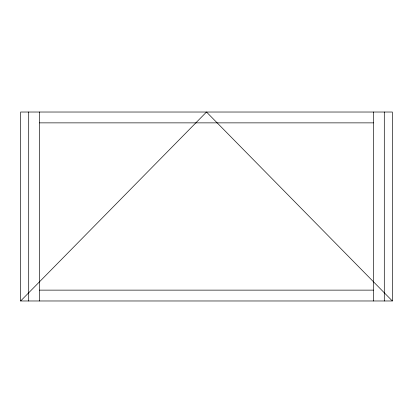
<?xml version="1.0" encoding="UTF-8"?>
<svg xmlns="http://www.w3.org/2000/svg" width="413" height="413" viewBox="0 0 413 413"><rect width="100%" height="100%" fill="white"/><g stroke="black" fill="none" stroke-linecap="round" stroke-linejoin="round"><path stroke-width="0.62" d="M20.65 300.974L206.5 112.026L392.35 300.974L20.65 300.974L20.65 112.026L392.35 112.026L392.35 300.974M39.545 122.867L373.455 122.867M39.545 290.132L373.455 290.132M384.296 112.026L384.296 300.974M373.455 112.026L373.455 300.974M39.545 112.026L39.545 300.974M28.703 112.026L28.703 300.974"/></g></svg>
